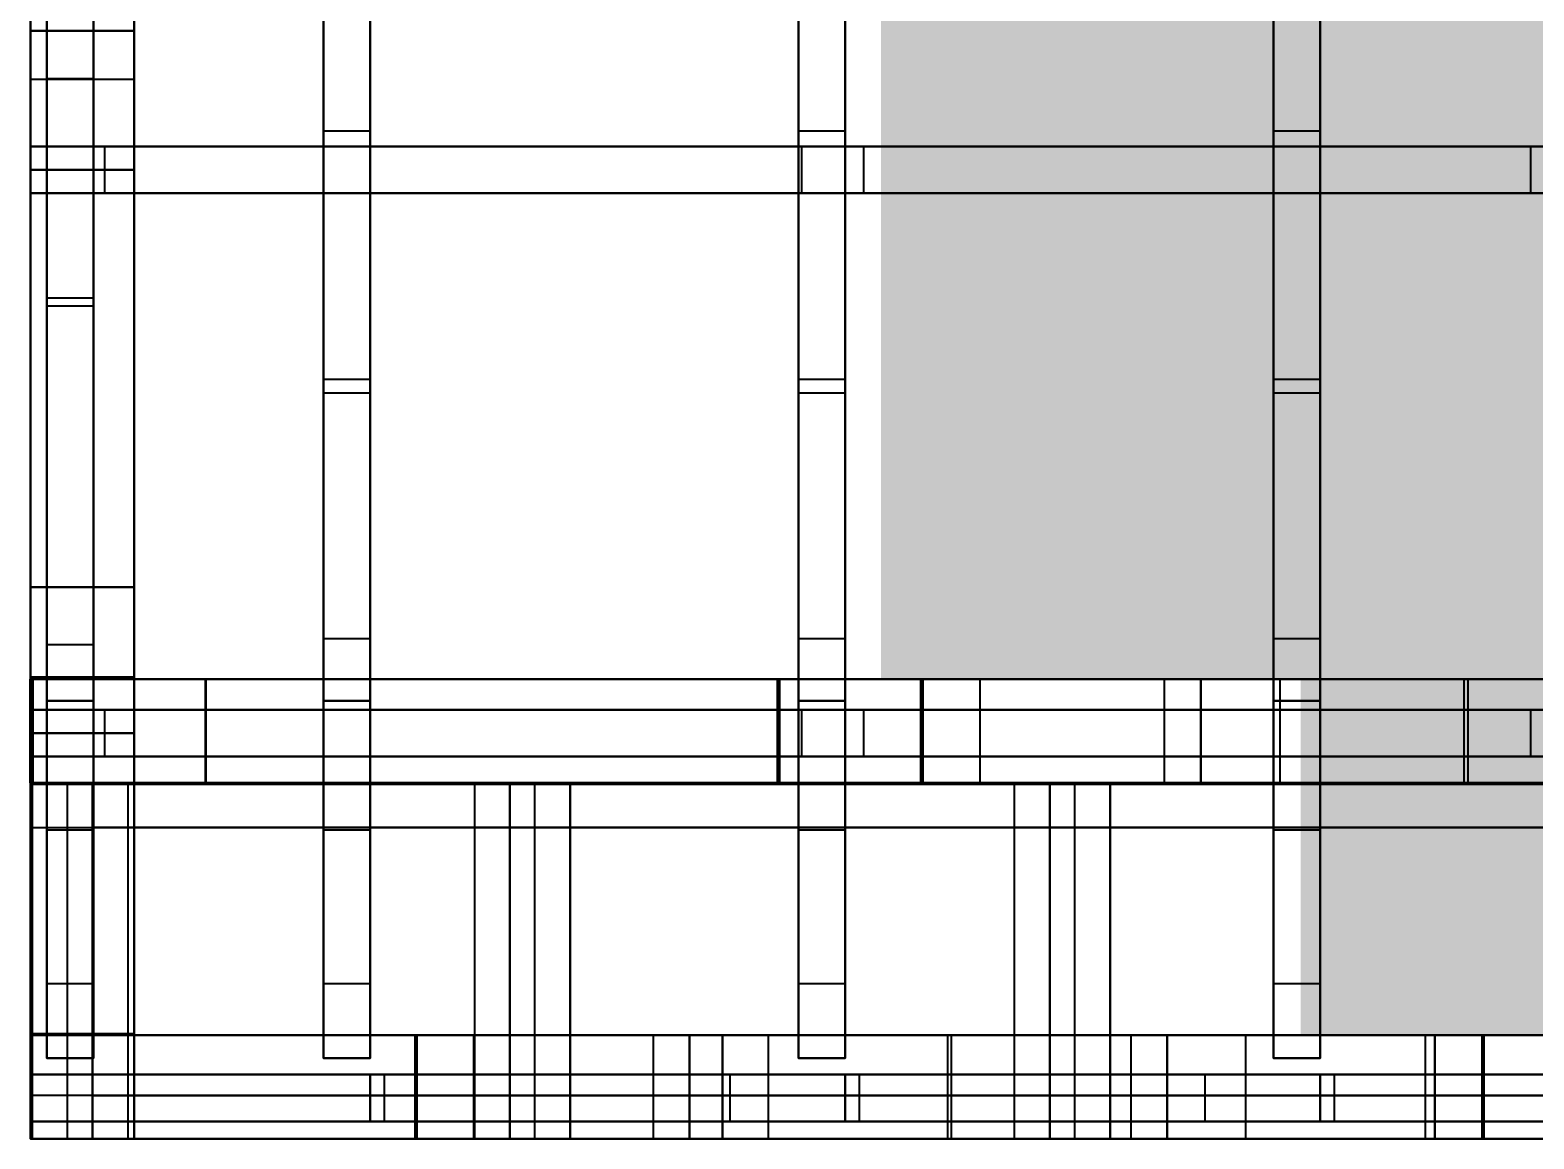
# Model space of a CAD drawing. Header units: inches. Extents: x -252 to 449, y -12 to 800.
# Drawn here: x -252 to -201.4, y -12 to 25.4 of the extents above; entities that cross this region are included whole.
import ezdxf

# ---------------------------------------------------------------- set-up
doc = ezdxf.new("R2010")
doc.units = ezdxf.units.IN
doc.header["$MEASUREMENT"] = 0
for name, color, linetype in [('FT2', 8, 'CONTINUOUS'), ('n3', 9, 'CONTINUOUS'), ('R2', 4, 'CONTINUOUS'), ('RT2', 7, 'CONTINUOUS'), ('W1', 5, 'CONTINUOUS'), ('W2', 5, 'CONTINUOUS')]:
    doc.layers.add(name, color=color, linetype=linetype)

msp = doc.modelspace()

# ---------------------------------------------------------------- linework, layer by layer
at = {"layer": 'FT2'}
for points in [[(-251.45, 65.07, 121.97), (-251.45, -9.28, 121.97), (-249.87, -9.28, 121.97), (-249.87, 65.07, 121.97)], [(-251.45, 65.07, 121.97), (-251.45, 65.07, 119.92), (-251.45, -9.28, 119.92), (-251.45, -9.28, 121.97)], [(-249.87, 65.07, 108), (-249.87, -9.28, 108), (-251.45, -9.28, 108), (-251.45, 65.07, 108)], [(-251.45, 65.07, 108), (-251.45, -9.28, 108), (-251.45, -9.28, 110.05), (-251.45, 65.07, 110.05)], [(-249.87, 65.07, 121.97), (-249.87, -9.28, 121.97), (-249.87, -9.28, 119.92), (-249.87, 65.07, 119.92)], [(-249.87, 65.07, 108), (-249.87, 65.07, 110.05), (-249.87, -9.28, 110.05), (-249.87, -9.28, 108)], [(-242.13, 65.07, 121.97), (-242.13, -9.28, 121.97), (-240.55, -9.28, 121.97), (-240.55, 65.07, 121.97)], [(-242.13, 65.07, 121.97), (-242.13, 65.07, 119.92), (-242.13, -9.28, 119.92), (-242.13, -9.28, 121.97)], [(-240.55, 65.07, 108), (-240.55, -9.28, 108), (-242.13, -9.28, 108), (-242.13, 65.07, 108)], [(-242.13, 65.07, 108), (-242.13, -9.28, 108), (-242.13, -9.28, 110.05), (-242.13, 65.07, 110.05)], [(-240.55, 65.07, 121.97), (-240.55, -9.28, 121.97), (-240.55, -9.28, 119.92), (-240.55, 65.07, 119.92)], [(-240.55, 65.07, 108), (-240.55, 65.07, 110.05), (-240.55, -9.28, 110.05), (-240.55, -9.28, 108)], [(-226.13, 65.07, 120), (-226.13, -9.28, 120), (-224.55, -9.28, 120), (-224.55, 65.07, 120)], [(-226.13, 65.07, 120), (-226.13, 65.07, 117.95), (-226.13, -9.28, 117.95), (-226.13, -9.28, 120)], [(-224.55, 65.07, 108), (-224.55, -9.28, 108), (-226.13, -9.28, 108), (-226.13, 65.07, 108)], [(-226.13, 65.07, 108), (-226.13, -9.28, 108), (-226.13, -9.28, 110.05), (-226.13, 65.07, 110.05)], [(-224.55, 65.07, 120), (-224.55, -9.28, 120), (-224.55, -9.28, 117.95), (-224.55, 65.07, 117.95)], [(-224.55, 65.07, 108), (-224.55, 65.07, 110.05), (-224.55, -9.28, 110.05), (-224.55, -9.28, 108)], [(-210.13, 65.07, 121.97), (-210.13, -9.28, 121.97), (-208.55, -9.28, 121.97), (-208.55, 65.07, 121.97)], [(-210.13, 65.07, 121.97), (-210.13, 65.07, 119.92), (-210.13, -9.28, 119.92), (-210.13, -9.28, 121.97)], [(-208.55, 65.07, 108), (-208.55, -9.28, 108), (-210.13, -9.28, 108), (-210.13, 65.07, 108)], [(-210.13, 65.07, 108), (-210.13, -9.28, 108), (-210.13, -9.28, 110.05), (-210.13, 65.07, 110.05)], [(-208.55, 65.07, 121.97), (-208.55, -9.28, 121.97), (-208.55, -9.28, 119.92), (-208.55, 65.07, 119.92)], [(-208.55, 65.07, 108), (-208.55, 65.07, 110.05), (-208.55, -9.28, 110.05), (-208.55, -9.28, 108)], [(-242.13, 34, 109.27), (-242.13, 32.29, 108.14), (-242.13, 23.93, 120.84), (-242.13, 25.64, 121.97)], [(-240.55, 34, 109.27), (-240.55, 25.64, 121.97), (-240.55, 23.93, 120.84), (-240.55, 32.29, 108.14)], [(-226.13, 34, 109.27), (-226.13, 32.39, 108.01), (-226.13, 24.03, 118.74), (-226.13, 25.64, 120)], [(-224.55, 34, 109.27), (-224.55, 25.64, 120), (-224.55, 24.03, 118.74), (-224.55, 32.39, 108.01)], [(-210.13, 34, 109.27), (-210.13, 32.29, 108.14), (-210.13, 23.93, 120.84), (-210.13, 25.64, 121.97)], [(-208.55, 34, 109.27), (-208.55, 25.64, 121.97), (-208.55, 23.93, 120.84), (-208.55, 32.29, 108.14)], [(-251.45, 23.73, 121.97), (-251.45, 25.51, 120.95), (-251.45, 18.13, 108.13), (-251.45, 16.35, 109.15)], [(-249.87, 23.73, 121.97), (-249.87, 16.35, 109.15), (-249.87, 18.13, 108.13), (-249.87, 25.51, 120.95)], [(-251.45, 23.73, 121.97), (-251.45, 16.35, 109.15), (-249.87, 16.35, 109.15), (-249.87, 23.73, 121.97)], [(-242.13, 21.96, 121.97), (-242.13, 23.67, 120.84), (-242.13, 15.32, 108.14), (-242.13, 13.61, 109.27)], [(-240.55, 21.96, 121.97), (-240.55, 13.61, 109.27), (-240.55, 15.32, 108.14), (-240.55, 23.67, 120.84)], [(-226.13, 21.96, 120), (-226.13, 23.57, 118.74), (-226.13, 15.23, 108.01), (-226.13, 13.61, 109.27)], [(-224.55, 21.96, 120), (-224.55, 13.61, 109.27), (-224.55, 15.23, 108.01), (-224.55, 23.57, 118.74)], [(-210.13, 21.96, 121.97), (-210.13, 23.67, 120.84), (-210.13, 15.32, 108.14), (-210.13, 13.61, 109.27)], [(-208.55, 21.96, 121.97), (-208.55, 13.61, 109.27), (-208.55, 15.32, 108.14), (-208.55, 23.67, 120.84)], [(-242.13, 21.96, 121.97), (-242.13, 13.61, 109.27), (-240.55, 13.61, 109.27), (-240.55, 21.96, 121.97)], [(-226.13, 21.96, 120), (-226.13, 13.61, 109.27), (-224.55, 13.61, 109.27), (-224.55, 21.96, 120)], [(-210.13, 21.96, 121.97), (-210.13, 13.61, 109.27), (-208.55, 13.61, 109.27), (-208.55, 21.96, 121.97)], [(-251.45, 16.07, 109.51), (-251.45, 4.66, 121.97), (-249.87, 4.66, 121.97), (-249.87, 16.07, 109.51)], [(-251.45, 16.07, 109.51), (-251.45, 14.56, 108.12), (-251.45, 3.15, 120.59), (-251.45, 4.66, 121.97)], [(-249.87, 16.07, 109.51), (-249.87, 4.66, 121.97), (-249.87, 3.15, 120.59), (-249.87, 14.56, 108.12)], [(-242.13, 13.13, 109.26), (-242.13, 4.86, 121.97), (-240.55, 4.86, 121.97), (-240.55, 13.13, 109.26)], [(-242.13, 13.13, 109.26), (-242.13, 11.42, 108.14), (-242.13, 3.14, 120.85), (-242.13, 4.86, 121.97)], [(-240.55, 13.13, 109.26), (-240.55, 4.86, 121.97), (-240.55, 3.14, 120.85), (-240.55, 11.42, 108.14)], [(-226.13, 13.13, 109.26), (-226.13, 4.86, 120), (-224.55, 4.86, 120), (-224.55, 13.13, 109.26)], [(-226.13, 13.13, 109.26), (-226.13, 11.51, 108.01), (-226.13, 3.24, 118.75), (-226.13, 4.86, 120)], [(-224.55, 13.13, 109.26), (-224.55, 4.86, 120), (-224.55, 3.24, 118.75), (-224.55, 11.51, 108.01)], [(-210.13, 13.13, 109.26), (-210.13, 4.86, 121.97), (-208.55, 4.86, 121.97), (-208.55, 13.13, 109.26)], [(-210.13, 13.13, 109.26), (-210.13, 11.42, 108.14), (-210.13, 3.14, 120.85), (-210.13, 4.86, 121.97)], [(-208.55, 13.13, 109.26), (-208.55, 4.86, 121.97), (-208.55, 3.14, 120.85), (-208.55, 11.42, 108.14)], [(-249.87, 2.77, 121.93), (-249.87, 2.77, 108.04), (-251.45, 2.77, 108.04), (-251.45, 2.77, 121.93)], [(-251.45, 2.77, 121.93), (-251.45, 2.77, 108.04), (-251.45, 0.73, 108.04), (-251.45, 0.73, 121.93)], [(-249.87, 2.77, 121.93), (-249.87, 0.73, 121.93), (-249.87, 0.73, 108.04), (-249.87, 2.77, 108.04)], [(-240.55, 2.77, 121.93), (-240.55, 2.77, 108.04), (-242.13, 2.77, 108.04), (-242.13, 2.77, 121.93)], [(-242.13, 2.77, 121.93), (-242.13, 2.77, 108.04), (-242.13, 0.73, 108.04), (-242.13, 0.73, 121.93)], [(-240.55, 2.77, 121.93), (-240.55, 0.73, 121.93), (-240.55, 0.73, 108.04), (-240.55, 2.77, 108.04)], [(-224.55, 2.77, 119.96), (-224.55, 2.77, 108.04), (-226.13, 2.77, 108.04), (-226.13, 2.77, 119.96)], [(-226.13, 2.77, 119.96), (-226.13, 2.77, 108.04), (-226.13, 0.73, 108.04), (-226.13, 0.73, 119.96)], [(-224.55, 2.77, 119.96), (-224.55, 0.73, 119.96), (-224.55, 0.73, 108.04), (-224.55, 2.77, 108.04)], [(-208.55, 2.77, 121.93), (-208.55, 2.77, 108.04), (-210.13, 2.77, 108.04), (-210.13, 2.77, 121.93)], [(-210.13, 2.77, 121.93), (-210.13, 2.77, 108.04), (-210.13, 0.73, 108.04), (-210.13, 0.73, 121.93)], [(-208.55, 2.77, 121.93), (-208.55, 0.73, 121.93), (-208.55, 0.73, 108.04), (-208.55, 2.77, 108.04)], [(-251.45, -1.59, 121.97), (-251.45, 0.31, 121.22), (-251.45, -4.86, 108.13), (-251.45, -6.76, 108.88)], [(-249.87, -1.59, 121.97), (-249.87, -6.76, 108.88), (-249.87, -4.86, 108.13), (-249.87, 0.31, 121.22)], [(-242.13, -1.59, 121.97), (-242.13, 0.31, 121.22), (-242.13, -4.86, 108.13), (-242.13, -6.76, 108.88)], [(-240.55, -1.59, 121.97), (-240.55, -6.76, 108.88), (-240.55, -4.86, 108.13), (-240.55, 0.31, 121.22)], [(-226.13, -1.59, 120), (-226.13, 0.26, 119.14), (-226.13, -4.91, 108.02), (-226.13, -6.76, 108.88)], [(-224.55, -1.59, 120), (-224.55, -6.76, 108.88), (-224.55, -4.91, 108.02), (-224.55, 0.26, 119.14)], [(-210.13, -1.59, 121.97), (-210.13, 0.31, 121.22), (-210.13, -4.86, 108.13), (-210.13, -6.76, 108.88)], [(-208.55, -1.59, 121.97), (-208.55, -6.76, 108.88), (-208.55, -4.86, 108.13), (-208.55, 0.31, 121.22)], [(-251.45, -1.59, 121.97), (-251.45, -6.76, 108.88), (-249.87, -6.76, 108.88), (-249.87, -1.59, 121.97)], [(-242.13, -1.59, 121.97), (-242.13, -6.76, 108.88), (-240.55, -6.76, 108.88), (-240.55, -1.59, 121.97)], [(-226.13, -1.59, 120), (-226.13, -6.76, 108.88), (-224.55, -6.76, 108.88), (-224.55, -1.59, 120)], [(-210.13, -1.59, 121.97), (-210.13, -6.76, 108.88), (-208.55, -6.76, 108.88), (-208.55, -1.59, 121.97)], [(-251.45, -9.28, 108.04), (-251.45, -9.28, 121.93), (-251.45, -7.24, 121.93), (-251.45, -7.24, 108.04)], [(-249.87, -9.28, 108.04), (-249.87, -7.24, 108.04), (-249.87, -7.24, 121.93), (-249.87, -9.28, 121.93)], [(-242.13, -9.28, 108.04), (-242.13, -9.28, 121.93), (-242.13, -7.24, 121.93), (-242.13, -7.24, 108.04)], [(-240.55, -9.28, 108.04), (-240.55, -7.24, 108.04), (-240.55, -7.24, 121.93), (-240.55, -9.28, 121.93)], [(-226.13, -9.28, 108.04), (-226.13, -9.28, 119.96), (-226.13, -7.24, 119.96), (-226.13, -7.24, 108.04)], [(-224.55, -9.28, 108.04), (-224.55, -7.24, 108.04), (-224.55, -7.24, 119.96), (-224.55, -9.28, 119.96)], [(-210.13, -9.28, 108.04), (-210.13, -9.28, 121.93), (-210.13, -7.24, 121.93), (-210.13, -7.24, 108.04)], [(-208.55, -9.28, 108.04), (-208.55, -7.24, 108.04), (-208.55, -7.24, 121.93), (-208.55, -9.28, 121.93)], [(-249.87, -9.28, 108.04), (-249.87, -9.28, 121.93), (-251.45, -9.28, 121.93), (-251.45, -9.28, 108.04)], [(-240.55, -9.28, 108.04), (-240.55, -9.28, 121.93), (-242.13, -9.28, 121.93), (-242.13, -9.28, 108.04)], [(-224.55, -9.28, 108.04), (-224.55, -9.28, 119.96), (-226.13, -9.28, 119.96), (-226.13, -9.28, 108.04)], [(-208.55, -9.28, 108.04), (-208.55, -9.28, 121.93), (-210.13, -9.28, 121.93), (-210.13, -9.28, 108.04)], [(-69.99, -9.83, 121.97), (-252, -9.83, 121.97), (-252, -11.41, 121.97), (-69.99, -11.41, 121.97)], [(-69.99, -9.83, 121.97), (-69.99, -9.83, 119.92), (-252, -9.83, 119.92), (-252, -9.83, 121.97)], [(-69.99, -11.41, 108), (-252, -11.41, 108), (-252, -9.83, 108), (-69.99, -9.83, 108)], [(-69.99, -9.83, 108), (-252, -9.83, 108), (-252, -9.83, 110.05), (-69.99, -9.83, 110.05)], [(-252, -11.41, 108.04), (-252, -11.41, 121.93), (-252, -9.83, 121.93), (-252, -9.83, 108.04)], [(-252, -9.83, 108.04), (-252, -9.83, 121.93), (-249.95, -9.83, 121.93), (-249.95, -9.83, 108.04)], [(-240.55, -9.83, 121.93), (-240.55, -9.83, 108.04), (-242.6, -9.83, 108.04), (-242.6, -9.83, 121.93)], [(-240.55, -11.41, 121.93), (-240.55, -11.41, 108.04), (-240.55, -9.83, 108.04), (-240.55, -9.83, 121.93)], [(-228.43, -9.83, 121.97), (-240.08, -9.83, 109.53), (-240.08, -11.41, 109.53), (-228.43, -11.41, 121.97)], [(-228.43, -9.83, 121.97), (-226.94, -9.83, 120.57), (-238.58, -9.83, 108.13), (-240.08, -9.83, 109.53)], [(-224.55, -9.83, 121.93), (-224.55, -9.83, 108.04), (-226.6, -9.83, 108.04), (-226.6, -9.83, 121.93)], [(-224.55, -11.41, 121.93), (-224.55, -11.41, 108.04), (-224.55, -9.83, 108.04), (-224.55, -9.83, 121.93)], [(-212.43, -9.83, 121.97), (-224.08, -9.83, 109.53), (-224.08, -11.41, 109.53), (-212.43, -11.41, 121.97)], [(-212.43, -9.83, 121.97), (-210.94, -9.83, 120.57), (-222.58, -9.83, 108.13), (-224.08, -9.83, 109.53)], [(-208.55, -9.83, 121.93), (-208.55, -9.83, 108.04), (-210.6, -9.83, 108.04), (-210.6, -9.83, 121.93)], [(-208.55, -11.41, 121.93), (-208.55, -11.41, 108.04), (-208.55, -9.83, 108.04), (-208.55, -9.83, 121.93)], [(-196.43, -9.83, 121.97), (-208.08, -9.83, 109.53), (-208.08, -11.41, 109.53), (-196.43, -11.41, 121.97)], [(-196.43, -9.83, 121.97), (-194.94, -9.83, 120.57), (-206.58, -9.83, 108.13), (-208.08, -9.83, 109.53)], [(-69.99, -11.41, 121.97), (-252, -11.41, 121.97), (-252, -11.41, 119.92), (-69.99, -11.41, 119.92)], [(-69.99, -11.41, 108), (-69.99, -11.41, 110.05), (-252, -11.41, 110.05), (-252, -11.41, 108)], [(-252, -11.41, 108.04), (-249.95, -11.41, 108.04), (-249.95, -11.41, 121.93), (-252, -11.41, 121.93)], [(-240.55, -11.41, 121.93), (-242.6, -11.41, 121.93), (-242.6, -11.41, 108.04), (-240.55, -11.41, 108.04)], [(-228.43, -11.41, 121.97), (-240.08, -11.41, 109.53), (-238.58, -11.41, 108.13), (-226.94, -11.41, 120.57)], [(-224.55, -11.41, 121.93), (-226.6, -11.41, 121.93), (-226.6, -11.41, 108.04), (-224.55, -11.41, 108.04)], [(-212.43, -11.41, 121.97), (-224.08, -11.41, 109.53), (-222.58, -11.41, 108.13), (-210.94, -11.41, 120.57)], [(-208.55, -11.41, 121.93), (-210.6, -11.41, 121.93), (-210.6, -11.41, 108.04), (-208.55, -11.41, 108.04)], [(-196.43, -11.41, 121.97), (-208.08, -11.41, 109.53), (-206.58, -11.41, 108.13), (-194.94, -11.41, 120.57)]]:
    msp.add_3dface(points, dxfattribs=at)
at = {"layer": 'n3'}
for points in [[(-252.01, 3.5, 102.09), (0, 3.5, 102.09), (0, 0, 102.09), (-252.01, 0, 102.09)], [(-252.01, 3.5, 103.54), (0, 3.5, 103.54), (0, 3.5, 102.09), (-252.01, 3.5, 102.09)], [(0, 3.5, 107.99), (-252.01, 3.5, 107.99), (-252.01, 0, 107.99), (0, 0, 107.99)], [(0, 3.5, 106.54), (-252.01, 3.5, 106.54), (-252.01, 3.5, 107.99), (0, 3.5, 107.99)], [(-252.01, 3.5, 107.99), (-252.01, 3.5, 102.09), (-252.01, 0, 102.09), (-252.01, 0, 107.99)], [(-250.55, 3.5, 107.99), (-250.55, 3.5, 102.09), (-252.01, 3.5, 102.09), (-252.01, 3.5, 107.99)], [(-251.92, 3.5), (-246.09, 3.5), (-246.09, 0), (-251.92, 0)], [(-251.92, 3.5, 1.46), (-246.09, 3.5, 1.46), (-246.09, 3.5), (-251.92, 3.5)], [(-246.09, 3.5, 102.09), (-251.92, 3.5, 102.09), (-251.92, 0, 102.09), (-246.09, 0, 102.09)], [(-246.09, 3.5, 100.63), (-251.92, 3.5, 100.63), (-251.92, 3.5, 102.09), (-246.09, 3.5, 102.09)], [(-251.92, 3.5, 102.09), (-251.92, 3.5), (-251.92, 0), (-251.92, 0, 102.09)], [(-250.46, 3.5, 102.09), (-250.46, 3.5), (-251.92, 3.5), (-251.92, 3.5, 102.09)], [(-247.55, 3.5), (-247.55, 3.5, 102.09), (-246.09, 3.5, 102.09), (-246.09, 3.5)], [(-246.09, 3.5), (-246.09, 3.5, 102.09), (-246.09, 0, 102.09), (-246.09, 0)], [(0, 0, 103.54), (-252.01, 0, 103.54), (-252.01, 0, 102.09), (0, 0, 102.09)], [(-252.01, 0, 106.54), (0, 0, 106.54), (0, 0, 107.99), (-252.01, 0, 107.99)], [(-250.55, 0, 102.09), (-250.55, 0, 107.99), (-252.01, 0, 107.99), (-252.01, 0, 102.09)], [(-246.09, 0, 1.46), (-251.92, 0, 1.46), (-251.92, 0), (-246.09, 0)], [(-251.92, 0, 100.63), (-246.09, 0, 100.63), (-246.09, 0, 102.09), (-251.92, 0, 102.09)], [(-250.46, 0), (-250.46, 0, 102.09), (-251.92, 0, 102.09), (-251.92, 0)], [(-247.55, 0, 102.09), (-247.55, 0), (-246.09, 0), (-246.09, 0, 102.09)]]:
    msp.add_3dface(points, dxfattribs=at)
at = {"layer": 'R2'}
for points in [[(-249.91, -0.04, 232.09), (-249.91, -12, 232.09), (-251.94, -12, 235), (-251.94, -0.04, 235)], [(-250.75, -12, 235.83), (-250.75, -0.04, 235.83), (-251.94, -0.04, 235), (-251.94, -12, 235)], [(-161.08, -0.04, 294.29), (-249.91, -0.04, 232.09), (-251.94, -0.04, 235), (-163.11, -0.04, 297.2)], [(-251.94, -1.5, 235), (-163.11, -1.5, 297.2), (-163.11, -0.04, 297.2), (-251.94, -0.04, 235)], [(-248.72, -0.04, 232.93), (-248.72, -12, 232.93), (-249.91, -12, 232.09), (-249.91, -0.04, 232.09)], [(-161.08, -1.5, 294.29), (-249.91, -1.5, 232.09), (-249.91, -0.04, 232.09), (-161.08, -0.04, 294.29)], [(-237.04, -0.04, 245.43), (-237.04, -12, 245.43), (-235.85, -12, 246.26), (-235.85, -0.04, 246.27)], [(-233.82, -12, 243.36), (-233.82, -0.04, 243.36), (-235.85, -0.04, 246.27), (-235.85, -12, 246.26)], [(-235.01, -12, 242.53), (-235.01, -0.04, 242.53), (-233.82, -0.04, 243.36), (-233.82, -12, 243.36)], [(-218.86, -0.04, 258.16), (-218.86, -12, 258.16), (-217.66, -12, 259), (-217.66, -0.04, 259)], [(-215.63, -12, 256.1), (-215.63, -0.04, 256.1), (-217.66, -0.04, 259), (-217.66, -12, 259)], [(-216.82, -12, 255.26), (-216.82, -0.04, 255.26), (-215.63, -0.04, 256.1), (-215.63, -12, 256.1)], [(-163.11, -10.54, 297.2), (-251.94, -10.54, 235), (-251.94, -12, 235), (-163.11, -12, 297.2)], [(-249.91, -10.54, 232.09), (-161.08, -10.54, 294.29), (-161.08, -12, 294.29), (-249.91, -12, 232.09)], [(-249.91, -12, 232.09), (-161.08, -12, 294.29), (-163.11, -12, 297.2), (-251.94, -12, 235)]]:
    msp.add_3dface(points, dxfattribs=at)
at = {"layer": 'RT2'}
for points in [[(-126, 21.45, 323.19), (-252, 21.45, 234.96), (-252, 19.87, 234.96), (-126, 19.87, 323.19)], [(-126, 21.45, 323.19), (-124.83, 21.45, 321.51), (-250.83, 21.45, 233.28), (-252, 21.45, 234.96)], [(0, 19.87, 229.96), (-252, 19.87, 229.96), (-252, 21.45, 229.96), (0, 21.45, 229.96)], [(0, 21.45, 229.96), (-252, 21.45, 229.96), (-252, 21.45, 232.01), (0, 21.45, 232.01)], [(-252, 19.87, 230), (-252, 19.87, 234.96), (-252, 21.45, 234.96), (-252, 21.45, 230)], [(-252, 21.45, 230), (-252, 21.45, 234.96), (-249.95, 21.45, 234.96), (-249.95, 21.45, 230)], [(-226.01, 21.45, 253.16), (-249.5, 21.45, 231.46), (-249.5, 19.87, 231.46), (-226.01, 19.87, 253.16)], [(-226.01, 21.45, 253.16), (-224.62, 21.45, 251.66), (-248.11, 21.45, 229.96), (-249.5, 21.45, 231.46)], [(-201.46, 21.45, 231.39), (-202.93, 21.45, 229.96), (-225.41, 21.45, 253.19), (-223.94, 21.45, 254.61)], [(-201.46, 21.45, 231.39), (-223.94, 21.45, 254.61), (-223.94, 19.87, 254.61), (-201.46, 19.87, 231.39)], [(-126, 19.87, 323.19), (-252, 19.87, 234.96), (-250.83, 19.87, 233.28), (-124.83, 19.87, 321.51)], [(0, 19.87, 229.96), (0, 19.87, 232.01), (-252, 19.87, 232.01), (-252, 19.87, 229.96)], [(-252, 19.87, 230), (-249.95, 19.87, 230), (-249.95, 19.87, 234.96), (-252, 19.87, 234.96)], [(-226.01, 19.87, 253.16), (-249.5, 19.87, 231.46), (-248.11, 19.87, 229.96), (-224.62, 19.87, 251.66)], [(-201.46, 19.87, 231.39), (-223.94, 19.87, 254.61), (-225.41, 19.87, 253.19), (-202.93, 19.87, 229.96)], [(-126, 2.46, 323.19), (-252, 2.46, 234.96), (-252, 0.89, 234.96), (-126, 0.89, 323.19)], [(-126, 2.46, 323.19), (-124.83, 2.46, 321.51), (-250.83, 2.46, 233.28), (-252, 2.46, 234.96)], [(0, 0.89, 229.96), (-252, 0.89, 229.96), (-252, 2.46, 229.96), (0, 2.46, 229.96)], [(0, 2.46, 229.96), (-252, 2.46, 229.96), (-252, 2.46, 232.01), (0, 2.46, 232.01)], [(-252, 0.89, 230), (-252, 0.89, 234.96), (-252, 2.46, 234.96), (-252, 2.46, 230)], [(-252, 2.46, 230), (-252, 2.46, 234.96), (-249.95, 2.46, 234.96), (-249.95, 2.46, 230)], [(-226.01, 2.46, 253.16), (-249.5, 2.46, 231.46), (-249.5, 0.89, 231.46), (-226.01, 0.89, 253.16)], [(-226.01, 2.46, 253.16), (-224.62, 2.46, 251.66), (-248.11, 2.46, 229.96), (-249.5, 2.46, 231.46)], [(-201.46, 2.46, 231.39), (-202.93, 2.46, 229.96), (-225.41, 2.46, 253.19), (-223.94, 2.46, 254.61)], [(-201.46, 2.46, 231.39), (-223.94, 2.46, 254.61), (-223.94, 0.89, 254.61), (-201.46, 0.89, 231.39)], [(-126, 0.89, 323.19), (-252, 0.89, 234.96), (-250.83, 0.89, 233.28), (-124.83, 0.89, 321.51)], [(0, 0.89, 229.96), (0, 0.89, 232.01), (-252, 0.89, 232.01), (-252, 0.89, 229.96)], [(-252, 0.89, 230), (-249.95, 0.89, 230), (-249.95, 0.89, 234.96), (-252, 0.89, 234.96)], [(-226.01, 0.89, 253.16), (-249.5, 0.89, 231.46), (-248.11, 0.89, 229.96), (-224.62, 0.89, 251.66)], [(-201.46, 0.89, 231.39), (-223.94, 0.89, 254.61), (-225.41, 0.89, 253.19), (-202.93, 0.89, 229.96)]]:
    msp.add_3dface(points, dxfattribs=at)
at = {"layer": 'W1'}
for points in [[(-248.5, 69.03), (-248.5, 3.56), (-252, 3.56), (-252, 69.03)], [(-252, 3.56, 1.46), (-252, 69.03, 1.46), (-252, 69.03), (-252, 3.56)], [(-248.5, 3.56, 108), (-248.5, 69.03, 108), (-252, 69.03, 108), (-252, 3.56, 108)], [(-252, 69.03, 106.54), (-252, 3.56, 106.54), (-252, 3.56, 108), (-252, 69.03, 108)], [(-248.5, 69.03, 1.46), (-248.5, 3.56, 1.46), (-248.5, 3.56), (-248.5, 69.03)], [(-248.5, 3.56, 106.54), (-248.5, 69.03, 106.54), (-248.5, 69.03, 108), (-248.5, 3.56, 108)], [(-248.5, 25.34, 108), (-248.5, 25.34), (-252, 25.34), (-252, 25.34, 108)], [(-252, 23.88), (-252, 23.88, 108), (-252, 25.34, 108), (-252, 25.34)], [(-248.5, 3.56, 48.74), (-248.5, 25.34, 48.74), (-252, 25.34, 48.74), (-252, 3.56, 48.74)], [(-252, 25.34, 47.28), (-252, 3.56, 47.28), (-252, 3.56, 48.74), (-252, 25.34, 48.74)], [(-248.5, 25.34, 48.8), (-248.5, 3.56, 48.8), (-252, 3.56, 48.8), (-252, 25.34, 48.8)], [(-252, 3.56, 50.26), (-252, 25.34, 50.26), (-252, 25.34, 48.8), (-252, 3.56, 48.8)], [(-248.5, 3.56, 96.81), (-248.5, 25.34, 96.81), (-252, 25.34, 96.81), (-252, 3.56, 96.81)], [(-252, 25.34, 95.35), (-252, 3.56, 95.35), (-252, 3.56, 96.81), (-252, 25.34, 96.81)], [(-248.5, 25.34, 96.87), (-248.5, 3.56, 96.87), (-252, 3.56, 96.87), (-252, 25.34, 96.87)], [(-252, 3.56, 98.33), (-252, 25.34, 98.33), (-252, 25.34, 96.87), (-252, 3.56, 96.87)], [(-248.5, 3.56, 72.36), (-248.5, 25.34, 72.36), (-252, 25.34, 72.36), (-252, 3.56, 72.36)], [(-252, 25.34, 70.91), (-252, 3.56, 70.91), (-252, 3.56, 72.36), (-252, 25.34, 72.36)], [(-248.5, 3.56, 25.12), (-248.5, 25.34, 25.12), (-252, 25.34, 25.12), (-252, 3.56, 25.12)], [(-252, 25.34, 23.66), (-252, 3.56, 23.66), (-252, 3.56, 25.12), (-252, 25.34, 25.12)], [(-248.5, 6.59, 96.81), (-248.5, 25.34, 73.25), (-252, 25.34, 73.25), (-252, 6.59, 96.81)], [(-252, 24.2, 72.34), (-252, 5.45, 95.9), (-252, 6.59, 96.81), (-252, 25.34, 73.25)], [(-248.5, 6.59, 48.74), (-248.5, 25.34, 26.02), (-252, 25.34, 26.02), (-252, 6.59, 48.74)], [(-252, 24.21, 25.1), (-252, 5.46, 47.81), (-252, 6.59, 48.74), (-252, 25.34, 26.02)], [(-248.5, 23.88, 108), (-248.5, 23.88), (-248.5, 25.34), (-248.5, 25.34, 108)], [(-248.5, 3.56, 47.28), (-248.5, 25.34, 47.28), (-248.5, 25.34, 48.74), (-248.5, 3.56, 48.74)], [(-248.5, 25.34, 50.26), (-248.5, 3.56, 50.26), (-248.5, 3.56, 48.8), (-248.5, 25.34, 48.8)], [(-248.5, 3.56, 95.35), (-248.5, 25.34, 95.35), (-248.5, 25.34, 96.81), (-248.5, 3.56, 96.81)], [(-248.5, 25.34, 98.33), (-248.5, 3.56, 98.33), (-248.5, 3.56, 96.87), (-248.5, 25.34, 96.87)], [(-248.5, 3.56, 70.91), (-248.5, 25.34, 70.91), (-248.5, 25.34, 72.36), (-248.5, 3.56, 72.36)], [(-248.5, 3.56, 23.66), (-248.5, 25.34, 23.66), (-248.5, 25.34, 25.12), (-248.5, 3.56, 25.12)], [(-248.5, 5.45, 95.9), (-248.5, 24.2, 72.34), (-248.5, 25.34, 73.25), (-248.5, 6.59, 96.81)], [(-248.5, 5.46, 47.81), (-248.5, 24.21, 25.1), (-248.5, 25.34, 26.02), (-248.5, 6.59, 48.74)], [(-248.5, 23.72, 108), (-248.5, 6.59, 96.87), (-252, 6.59, 96.87), (-252, 23.72, 108)], [(-252, 5.79, 98.1), (-252, 22.93, 109.22), (-252, 23.72, 108), (-252, 6.59, 96.87)], [(-248.5, 23.72, 72.36), (-248.5, 6.59, 48.8), (-252, 6.59, 48.8), (-252, 23.72, 72.36)], [(-252, 5.41, 49.66), (-252, 22.55, 73.22), (-252, 23.72, 72.36), (-252, 6.59, 48.8)], [(-248.5, 23.72, 25.12), (-248.5, 6.59), (-252, 6.59), (-252, 23.72, 25.12)], [(-252, 5.38, 0.82), (-252, 22.52, 25.94), (-252, 23.72, 25.12), (-252, 6.59)], [(-248.5, 22.93, 109.22), (-248.5, 5.79, 98.1), (-248.5, 6.59, 96.87), (-248.5, 23.72, 108)], [(-248.5, 22.55, 73.22), (-248.5, 5.41, 49.66), (-248.5, 6.59, 48.8), (-248.5, 23.72, 72.36)], [(-248.5, 22.52, 25.94), (-248.5, 5.38, 0.82), (-248.5, 6.59), (-248.5, 23.72, 25.12)], [(-252, 5.01, 108), (-252, 5.01), (-252, 3.56), (-252, 3.56, 108)], [(-248.5, 5.01), (-248.5, 5.01, 108), (-248.5, 3.56, 108), (-248.5, 3.56)], [(-248.5, 3.56), (-248.5, 3.56, 108), (-252, 3.56, 108), (-252, 3.56)], [(-246.1, 3.5), (-226.83, 3.5), (-226.83, 0), (-246.1, 0)], [(-246.1, 3.5, 1.46), (-226.83, 3.5, 1.46), (-226.83, 3.5), (-246.1, 3.5)], [(-226.83, 3.5, 102.09), (-246.1, 3.5, 102.09), (-246.1, 0, 102.09), (-226.83, 0, 102.09)], [(-226.83, 3.5, 100.63), (-246.1, 3.5, 100.63), (-246.1, 3.5, 102.09), (-226.83, 3.5, 102.09)], [(-246.1, 3.5, 102.09), (-246.1, 3.5), (-246.1, 0), (-246.1, 0, 102.09)], [(-244.65, 3.5, 102.09), (-244.65, 3.5), (-246.1, 3.5), (-246.1, 3.5, 102.09)], [(-226.83, 3.5, 48.74), (-246.1, 3.5, 48.74), (-246.1, 0, 48.74), (-226.83, 0, 48.74)], [(-226.83, 3.5, 47.28), (-246.1, 3.5, 47.28), (-246.1, 3.5, 48.74), (-226.83, 3.5, 48.74)], [(-228.29, 3.5), (-228.29, 3.5, 102.09), (-226.83, 3.5, 102.09), (-226.83, 3.5)], [(-226.83, 3.5), (-226.83, 3.5, 102.09), (-226.83, 0, 102.09), (-226.83, 0)], [(-226.77, 3.5), (-25.24, 3.5), (-25.24, 0), (-226.77, 0)], [(-226.77, 3.5, 1.46), (-25.24, 3.5, 1.46), (-25.24, 3.5), (-226.77, 3.5)], [(-25.24, 3.5, 102.09), (-226.77, 3.5, 102.09), (-226.77, 0, 102.09), (-25.24, 0, 102.09)], [(-25.24, 3.5, 100.63), (-226.77, 3.5, 100.63), (-226.77, 3.5, 102.09), (-25.24, 3.5, 102.09)], [(-226.77, 3.5, 102.09), (-226.77, 3.5), (-226.77, 0), (-226.77, 0, 102.09)], [(-225.31, 3.5, 102.09), (-225.31, 3.5), (-226.77, 3.5), (-226.77, 3.5, 102.09)], [(-222.01, 3.5, 48.74), (-226.77, 3.5, 48.74), (-226.77, 0, 48.74), (-222.01, 0, 48.74)], [(-222.01, 3.5, 47.28), (-226.77, 3.5, 47.28), (-226.77, 3.5, 48.74), (-222.01, 3.5, 48.74)], [(-226.77, 3.5, 84), (-222.01, 3.5, 84), (-222.01, 0, 84), (-226.77, 0, 84)], [(-226.77, 3.5, 85.46), (-222.01, 3.5, 85.46), (-222.01, 3.5, 84), (-226.77, 3.5, 84)], [(-223.46, 3.5), (-223.46, 3.5, 102.09), (-222.01, 3.5, 102.09), (-222.01, 3.5)], [(-222.01, 3.5), (-222.01, 3.5, 102.09), (-222.01, 0, 102.09), (-222.01, 0)], [(-222.01, 3.5, 84), (-30.01, 3.5, 84), (-30.01, 0, 84), (-222.01, 0, 84)], [(-222.01, 3.5, 85.46), (-30.01, 3.5, 85.46), (-30.01, 3.5, 84), (-222.01, 3.5, 84)], [(-221.94, 3.5, 102.09), (-221.94, 3.5, 84), (-221.94, 0, 84), (-221.94, 0, 102.09)], [(-220.49, 3.5, 102.09), (-220.49, 3.5, 84), (-221.94, 3.5, 84), (-221.94, 3.5, 102.09)], [(-30.07, 3.5, 95.81), (-221.94, 3.5, 95.81), (-221.94, 0, 95.81), (-30.07, 0, 95.81)], [(-30.07, 3.5, 94.35), (-221.94, 3.5, 94.35), (-221.94, 3.5, 95.81), (-30.07, 3.5, 95.81)], [(-221.94, 3.5, 95.87), (-30.07, 3.5, 95.87), (-30.07, 0, 95.87), (-221.94, 0, 95.87)], [(-221.94, 3.5, 97.33), (-30.07, 3.5, 97.33), (-30.07, 3.5, 95.87), (-221.94, 3.5, 95.87)], [(-213.8, 3.5, 95.81), (-220.02, 3.5, 84), (-220.02, 0, 84), (-213.8, 0, 95.81)], [(-212.52, 3.5, 95.13), (-218.73, 3.5, 83.32), (-220.02, 3.5, 84), (-213.8, 3.5, 95.81)], [(-212.58, 3.5, 102.09), (-212.58, 3.5, 95.87), (-212.58, 0, 95.87), (-212.58, 0, 102.09)], [(-211.13, 3.5, 102.09), (-211.13, 3.5, 95.87), (-212.58, 3.5, 95.87), (-212.58, 3.5, 102.09)], [(-204.98, 3.5, 83.32), (-211.2, 3.5, 95.13), (-209.91, 3.5, 95.81), (-203.7, 3.5, 84)], [(-203.7, 3.5, 84), (-209.91, 3.5, 95.81), (-209.91, 0, 95.81), (-203.7, 0, 84)], [(-197.37, 3.5, 95.81), (-203.58, 3.5, 84), (-203.58, 0, 84), (-197.37, 0, 95.81)], [(-196.08, 3.5, 95.13), (-202.29, 3.5, 83.32), (-203.58, 3.5, 84), (-197.37, 3.5, 95.81)], [(-226.83, 0, 1.46), (-246.1, 0, 1.46), (-246.1, 0), (-226.83, 0)], [(-246.1, 0, 100.63), (-226.83, 0, 100.63), (-226.83, 0, 102.09), (-246.1, 0, 102.09)], [(-244.65, 0), (-244.65, 0, 102.09), (-246.1, 0, 102.09), (-246.1, 0)], [(-246.1, 0, 47.28), (-226.83, 0, 47.28), (-226.83, 0, 48.74), (-246.1, 0, 48.74)], [(-228.29, 0, 102.09), (-228.29, 0), (-226.83, 0), (-226.83, 0, 102.09)], [(-25.24, 0, 1.46), (-226.77, 0, 1.46), (-226.77, 0), (-25.24, 0)], [(-226.77, 0, 100.63), (-25.24, 0, 100.63), (-25.24, 0, 102.09), (-226.77, 0, 102.09)], [(-225.31, 0), (-225.31, 0, 102.09), (-226.77, 0, 102.09), (-226.77, 0)], [(-226.77, 0, 47.28), (-222.01, 0, 47.28), (-222.01, 0, 48.74), (-226.77, 0, 48.74)], [(-222.01, 0, 85.46), (-226.77, 0, 85.46), (-226.77, 0, 84), (-222.01, 0, 84)], [(-223.46, 0, 102.09), (-223.46, 0), (-222.01, 0), (-222.01, 0, 102.09)], [(-30.01, 0, 85.46), (-222.01, 0, 85.46), (-222.01, 0, 84), (-30.01, 0, 84)], [(-220.49, 0, 84), (-220.49, 0, 102.09), (-221.94, 0, 102.09), (-221.94, 0, 84)], [(-221.94, 0, 94.35), (-30.07, 0, 94.35), (-30.07, 0, 95.81), (-221.94, 0, 95.81)], [(-30.07, 0, 97.33), (-221.94, 0, 97.33), (-221.94, 0, 95.87), (-30.07, 0, 95.87)], [(-218.73, 0, 83.32), (-212.52, 0, 95.13), (-213.8, 0, 95.81), (-220.02, 0, 84)], [(-211.13, 0, 95.87), (-211.13, 0, 102.09), (-212.58, 0, 102.09), (-212.58, 0, 95.87)], [(-211.2, 0, 95.13), (-204.98, 0, 83.32), (-203.7, 0, 84), (-209.91, 0, 95.81)], [(-202.29, 0, 83.32), (-196.08, 0, 95.13), (-197.37, 0, 95.81), (-203.58, 0, 84)]]:
    msp.add_3dface(points, dxfattribs=at)
at = {"layer": 'W2'}
for points in [[(-248.5, 84.66, 121.97), (-248.5, -8.46, 121.97), (-252, -8.46, 121.97), (-252, 84.66, 121.97)], [(-252, -8.46, 123.43), (-252, 84.66, 123.43), (-252, 84.66, 121.97), (-252, -8.46, 121.97)], [(-248.5, -8.46, 229.97), (-248.5, 84.66, 229.97), (-252, 84.66, 229.97), (-252, -8.46, 229.97)], [(-252, 84.66, 228.51), (-252, -8.46, 228.51), (-252, -8.46, 229.97), (-252, 84.66, 229.97)], [(-252, -8.46, 229.97), (-252, 84.66, 121.97), (-252, 83.1, 121.97), (-252, -10.02, 229.97)], [(-252, 84.66, 229.97), (-252, -8.46, 121.97), (-252, -10.02, 121.97), (-252, 83.1, 229.97)], [(-248.5, 84.66, 123.43), (-248.5, -8.46, 123.43), (-248.5, -8.46, 121.97), (-248.5, 84.66, 121.97)], [(-248.5, -8.46, 228.51), (-248.5, 84.66, 228.51), (-248.5, 84.66, 229.97), (-248.5, -8.46, 229.97)], [(-248.5, 20.66, 170.72), (-248.5, 36.66, 170.72), (-252, 36.66, 170.72), (-252, 20.66, 170.72)], [(-252, 36.66, 169.26), (-252, 20.66, 169.26), (-252, 20.66, 170.72), (-252, 36.66, 170.72)], [(-248.5, 20.66, 218.75), (-248.5, 36.66, 218.75), (-252, 36.66, 218.75), (-252, 20.66, 218.75)], [(-252, 36.66, 217.29), (-252, 20.66, 217.29), (-252, 20.66, 218.75), (-252, 36.66, 218.75)], [(-248.5, 20.66, 169.26), (-248.5, 36.66, 169.26), (-248.5, 36.66, 170.72), (-248.5, 20.66, 170.72)], [(-248.5, 20.66, 217.29), (-248.5, 36.66, 217.29), (-248.5, 36.66, 218.75), (-248.5, 20.66, 218.75)], [(-248.5, 20.66, 229.97), (-248.5, 20.66, 121.97), (-252, 20.66, 121.97), (-252, 20.66, 229.97)], [(-252, 19.2, 121.97), (-252, 19.2, 229.97), (-252, 20.66, 229.97), (-252, 20.66, 121.97)], [(-248.5, 1.68, 170.72), (-248.5, 20.66, 170.72), (-252, 20.66, 170.72), (-252, 1.68, 170.72)], [(-252, 20.66, 169.26), (-252, 1.68, 169.26), (-252, 1.68, 170.72), (-252, 20.66, 170.72)], [(-248.5, 1.68, 218.75), (-248.5, 20.66, 218.75), (-252, 20.66, 218.75), (-252, 1.68, 218.75)], [(-252, 20.66, 217.29), (-252, 1.68, 217.29), (-252, 1.68, 218.75), (-252, 20.66, 218.75)], [(-248.5, 19.2, 229.97), (-248.5, 19.2, 121.97), (-248.5, 20.66, 121.97), (-248.5, 20.66, 229.97)], [(-248.5, 1.68, 169.26), (-248.5, 20.66, 169.26), (-248.5, 20.66, 170.72), (-248.5, 1.68, 170.72)], [(-248.5, 1.68, 217.29), (-248.5, 20.66, 217.29), (-248.5, 20.66, 218.75), (-248.5, 1.68, 218.75)], [(-248.5, 1.68, 229.97), (-248.5, 1.68, 121.97), (-252, 1.68, 121.97), (-252, 1.68, 229.97)], [(-252, 0.22, 121.97), (-252, 0.22, 229.97), (-252, 1.68, 229.97), (-252, 1.68, 121.97)], [(-248.5, -8.46, 170.72), (-248.5, 1.68, 170.72), (-252, 1.68, 170.72), (-252, -8.46, 170.72)], [(-252, 1.68, 169.26), (-252, -8.46, 169.26), (-252, -8.46, 170.72), (-252, 1.68, 170.72)], [(-248.5, -8.46, 218.75), (-248.5, 1.68, 218.75), (-252, 1.68, 218.75), (-252, -8.46, 218.75)], [(-252, 1.68, 217.29), (-252, -8.46, 217.29), (-252, -8.46, 218.75), (-252, 1.68, 218.75)], [(-248.5, 0.22, 229.97), (-248.5, 0.22, 121.97), (-248.5, 1.68, 121.97), (-248.5, 1.68, 229.97)], [(-248.5, -8.46, 169.26), (-248.5, 1.68, 169.26), (-248.5, 1.68, 170.72), (-248.5, -8.46, 170.72)], [(-248.5, -8.46, 217.29), (-248.5, 1.68, 217.29), (-248.5, 1.68, 218.75), (-248.5, -8.46, 218.75)], [(-252, -7, 229.97), (-252, -7, 121.97), (-252, -8.46, 121.97), (-252, -8.46, 229.97)], [(-248.5, -7, 121.97), (-248.5, -7, 229.97), (-248.5, -8.46, 229.97), (-248.5, -8.46, 121.97)], [(-248.5, -8.46, 121.97), (-248.5, -8.46, 229.97), (-252, -8.46, 229.97), (-252, -8.46, 121.97)], [(-252, -8.5, 121.97), (-192.69, -8.5, 121.97), (-192.69, -12, 121.97), (-252, -12, 121.97)], [(-252, -8.5, 123.43), (-192.69, -8.5, 123.43), (-192.69, -8.5, 121.97), (-252, -8.5, 121.97)], [(-192.69, -8.5, 272.16), (-252, -8.5, 230.62), (-252, -12, 230.62), (-192.69, -12, 272.16)], [(-191.85, -8.5, 270.96), (-251.16, -8.5, 229.43), (-252, -8.5, 230.62), (-192.69, -8.5, 272.16)], [(-252, -8.5, 230.62), (-252, -8.5, 121.97), (-252, -12, 121.97), (-252, -12, 230.62)], [(-250.54, -8.5, 230.62), (-250.54, -8.5, 121.97), (-252, -8.5, 121.97), (-252, -8.5, 230.62)], [(-248.5, -8.5, 170.72), (-252, -8.5, 170.72), (-252, -12, 170.72), (-248.5, -12, 170.72)], [(-248.5, -8.5, 169.26), (-252, -8.5, 169.26), (-252, -8.5, 170.72), (-248.5, -8.5, 170.72)], [(-248.5, -8.5, 218.78), (-252, -8.5, 218.78), (-252, -12, 218.78), (-248.5, -12, 218.78)], [(-248.5, -8.5, 217.32), (-252, -8.5, 217.32), (-252, -8.5, 218.78), (-248.5, -8.5, 218.78)], [(-248.5, -8.5, 233.08), (-248.5, -8.5, 121.97), (-248.5, -12, 121.97), (-248.5, -12, 233.08)], [(-247.04, -8.5, 233.08), (-247.04, -8.5, 121.97), (-248.5, -8.5, 121.97), (-248.5, -8.5, 233.08)], [(-239.04, -8.5, 170.72), (-248.5, -8.5, 170.72), (-248.5, -12, 170.72), (-239.04, -12, 170.72)], [(-239.04, -8.5, 169.26), (-248.5, -8.5, 169.26), (-248.5, -8.5, 170.72), (-239.04, -8.5, 170.72)], [(-239.04, -8.5, 218.78), (-248.5, -8.5, 218.78), (-248.5, -12, 218.78), (-239.04, -12, 218.78)], [(-239.04, -8.5, 217.32), (-248.5, -8.5, 217.32), (-248.5, -8.5, 218.78), (-239.04, -8.5, 218.78)], [(-240.49, -8.5, 121.97), (-240.49, -8.5, 239.7), (-239.04, -8.5, 239.7), (-239.04, -8.5, 121.97)], [(-239.04, -8.5, 121.97), (-239.04, -8.5, 239.7), (-239.04, -12, 239.7), (-239.04, -12, 121.97)], [(-203.04, -8.5, 141.97), (-239.04, -8.5, 141.97), (-239.04, -12, 141.97), (-203.04, -12, 141.97)], [(-203.04, -8.5, 140.51), (-239.04, -8.5, 140.51), (-239.04, -8.5, 141.97), (-203.04, -8.5, 141.97)], [(-239.04, -8.5, 201.97), (-203.04, -8.5, 201.97), (-203.04, -12, 201.97), (-239.04, -12, 201.97)], [(-239.04, -8.5, 203.43), (-203.04, -8.5, 203.43), (-203.04, -8.5, 201.97), (-239.04, -8.5, 201.97)], [(-238.98, -8.5, 239.74), (-238.98, -8.5, 201.97), (-238.98, -12, 201.97), (-238.98, -12, 239.74)], [(-237.52, -8.5, 239.74), (-237.52, -8.5, 201.97), (-238.98, -8.5, 201.97), (-238.98, -8.5, 239.74)], [(-229.8, -8.5, 218.78), (-238.98, -8.5, 218.78), (-238.98, -12, 218.78), (-229.8, -12, 218.78)], [(-229.8, -8.5, 217.32), (-238.98, -8.5, 217.32), (-238.98, -8.5, 218.78), (-229.8, -8.5, 218.78)], [(-203.1, -8.5, 213.78), (-238.98, -8.5, 213.78), (-238.98, -12, 213.78), (-203.1, -12, 213.78)], [(-203.1, -8.5, 212.32), (-238.98, -8.5, 212.32), (-238.98, -8.5, 213.78), (-203.1, -8.5, 213.78)], [(-238.98, -8.5, 213.84), (-203.1, -8.5, 213.84), (-203.1, -12, 213.84), (-238.98, -12, 213.84)], [(-238.98, -8.5, 215.3), (-203.1, -8.5, 215.3), (-203.1, -8.5, 213.84), (-238.98, -8.5, 213.84)], [(-231.01, -8.5, 213.78), (-237.07, -8.5, 201.97), (-237.07, -12, 201.97), (-231.01, -12, 213.78)], [(-229.71, -8.5, 213.12), (-235.77, -8.5, 201.3), (-237.07, -8.5, 201.97), (-231.01, -8.5, 213.78)], [(-229.8, -8.5, 246.17), (-229.8, -8.5, 213.84), (-229.8, -12, 213.84), (-229.8, -12, 246.17)], [(-228.34, -8.5, 246.17), (-228.34, -8.5, 213.84), (-229.8, -8.5, 213.84), (-229.8, -8.5, 246.17)], [(-213.71, -8.5, 218.78), (-229.8, -8.5, 218.78), (-229.8, -12, 218.78), (-213.71, -12, 218.78)], [(-213.71, -8.5, 217.32), (-229.8, -8.5, 217.32), (-229.8, -8.5, 218.78), (-213.71, -8.5, 218.78)], [(-228.69, -8.5, 141.97), (-228.69, -8.5, 121.97), (-228.69, -12, 121.97), (-228.69, -12, 141.97)], [(-227.23, -8.5, 141.97), (-227.23, -8.5, 121.97), (-228.69, -8.5, 121.97), (-228.69, -8.5, 141.97)], [(-222.39, -8.5, 201.3), (-228.45, -8.5, 213.12), (-227.15, -8.5, 213.78), (-221.1, -8.5, 201.97)], [(-221.1, -8.5, 201.97), (-227.15, -8.5, 213.78), (-227.15, -12, 213.78), (-221.1, -12, 201.97)], [(-214.92, -8.5, 213.78), (-220.98, -8.5, 201.97), (-220.98, -12, 201.97), (-214.92, -12, 213.78)], [(-213.63, -8.5, 213.12), (-219.68, -8.5, 201.3), (-220.98, -8.5, 201.97), (-214.92, -8.5, 213.78)], [(-213.71, -8.5, 257.43), (-213.71, -8.5, 213.84), (-213.71, -12, 213.84), (-213.71, -12, 257.43)], [(-212.26, -8.5, 257.43), (-212.26, -8.5, 213.84), (-213.71, -8.5, 213.84), (-213.71, -8.5, 257.43)], [(-203.1, -8.5, 218.78), (-213.71, -8.5, 218.78), (-213.71, -12, 218.78), (-203.1, -12, 218.78)], [(-203.1, -8.5, 217.32), (-213.71, -8.5, 217.32), (-213.71, -8.5, 218.78), (-203.1, -8.5, 218.78)], [(-206.31, -8.5, 201.3), (-212.36, -8.5, 213.12), (-211.07, -8.5, 213.78), (-205.01, -8.5, 201.97)], [(-205.01, -8.5, 201.97), (-211.07, -8.5, 213.78), (-211.07, -12, 213.78), (-205.01, -12, 201.97)], [(-204.69, -8.5, 141.97), (-204.69, -8.5, 121.97), (-204.69, -12, 121.97), (-204.69, -12, 141.97)], [(-203.23, -8.5, 141.97), (-203.23, -8.5, 121.97), (-204.69, -8.5, 121.97), (-204.69, -8.5, 141.97)], [(-204.56, -8.5, 201.97), (-204.56, -8.5, 264.86), (-203.1, -8.5, 264.86), (-203.1, -8.5, 201.97)], [(-203.1, -8.5, 201.97), (-203.1, -8.5, 264.86), (-203.1, -12, 264.86), (-203.1, -12, 201.97)], [(-203.04, -8.5, 264.91), (-203.04, -8.5, 121.97), (-203.04, -12, 121.97), (-203.04, -12, 264.91)], [(-201.58, -8.5, 264.91), (-201.58, -8.5, 121.97), (-203.04, -8.5, 121.97), (-203.04, -8.5, 264.91)], [(-192.69, -8.5, 170.72), (-203.04, -8.5, 170.72), (-203.04, -12, 170.72), (-192.69, -12, 170.72)], [(-192.69, -8.5, 169.26), (-203.04, -8.5, 169.26), (-203.04, -8.5, 170.72), (-192.69, -8.5, 170.72)], [(-192.69, -8.5, 218.78), (-203.04, -8.5, 218.78), (-203.04, -12, 218.78), (-192.69, -12, 218.78)], [(-192.69, -8.5, 217.32), (-203.04, -8.5, 217.32), (-203.04, -8.5, 218.78), (-192.69, -8.5, 218.78)], [(-192.69, -12, 123.43), (-252, -12, 123.43), (-252, -12, 121.97), (-192.69, -12, 121.97)], [(-251.16, -12, 229.43), (-191.85, -12, 270.96), (-192.69, -12, 272.16), (-252, -12, 230.62)], [(-250.54, -12, 121.97), (-250.54, -12, 230.62), (-252, -12, 230.62), (-252, -12, 121.97)], [(-252, -12, 169.26), (-248.5, -12, 169.26), (-248.5, -12, 170.72), (-252, -12, 170.72)], [(-252, -12, 217.32), (-248.5, -12, 217.32), (-248.5, -12, 218.78), (-252, -12, 218.78)], [(-247.04, -12, 121.97), (-247.04, -12, 233.08), (-248.5, -12, 233.08), (-248.5, -12, 121.97)], [(-248.5, -12, 169.26), (-239.04, -12, 169.26), (-239.04, -12, 170.72), (-248.5, -12, 170.72)], [(-248.5, -12, 217.32), (-239.04, -12, 217.32), (-239.04, -12, 218.78), (-248.5, -12, 218.78)], [(-240.49, -12, 239.7), (-240.49, -12, 121.97), (-239.04, -12, 121.97), (-239.04, -12, 239.7)], [(-239.04, -12, 140.51), (-203.04, -12, 140.51), (-203.04, -12, 141.97), (-239.04, -12, 141.97)], [(-203.04, -12, 203.43), (-239.04, -12, 203.43), (-239.04, -12, 201.97), (-203.04, -12, 201.97)], [(-237.52, -12, 201.97), (-237.52, -12, 239.74), (-238.98, -12, 239.74), (-238.98, -12, 201.97)], [(-238.98, -12, 217.32), (-229.8, -12, 217.32), (-229.8, -12, 218.78), (-238.98, -12, 218.78)], [(-238.98, -12, 212.32), (-203.1, -12, 212.32), (-203.1, -12, 213.78), (-238.98, -12, 213.78)], [(-203.1, -12, 215.3), (-238.98, -12, 215.3), (-238.98, -12, 213.84), (-203.1, -12, 213.84)], [(-235.77, -12, 201.3), (-229.71, -12, 213.12), (-231.01, -12, 213.78), (-237.07, -12, 201.97)], [(-228.34, -12, 213.84), (-228.34, -12, 246.17), (-229.8, -12, 246.17), (-229.8, -12, 213.84)], [(-229.8, -12, 217.32), (-213.71, -12, 217.32), (-213.71, -12, 218.78), (-229.8, -12, 218.78)], [(-227.23, -12, 121.97), (-227.23, -12, 141.97), (-228.69, -12, 141.97), (-228.69, -12, 121.97)], [(-228.45, -12, 213.12), (-222.39, -12, 201.3), (-221.1, -12, 201.97), (-227.15, -12, 213.78)], [(-219.68, -12, 201.3), (-213.63, -12, 213.12), (-214.92, -12, 213.78), (-220.98, -12, 201.97)], [(-212.26, -12, 213.84), (-212.26, -12, 257.43), (-213.71, -12, 257.43), (-213.71, -12, 213.84)], [(-213.71, -12, 217.32), (-203.1, -12, 217.32), (-203.1, -12, 218.78), (-213.71, -12, 218.78)], [(-212.36, -12, 213.12), (-206.31, -12, 201.3), (-205.01, -12, 201.97), (-211.07, -12, 213.78)], [(-203.23, -12, 121.97), (-203.23, -12, 141.97), (-204.69, -12, 141.97), (-204.69, -12, 121.97)], [(-204.56, -12, 264.86), (-204.56, -12, 201.97), (-203.1, -12, 201.97), (-203.1, -12, 264.86)], [(-201.58, -12, 121.97), (-201.58, -12, 264.91), (-203.04, -12, 264.91), (-203.04, -12, 121.97)], [(-203.04, -12, 169.26), (-192.69, -12, 169.26), (-192.69, -12, 170.72), (-203.04, -12, 170.72)], [(-203.04, -12, 217.32), (-192.69, -12, 217.32), (-192.69, -12, 218.78), (-203.04, -12, 218.78)]]:
    msp.add_3dface(points, dxfattribs=at)

# ---------------------------------------------------------------- texts
at = {"layer": 'n3t'}
msp.add_text('W103', height=120, dxfattribs=at).set_placement((-249.01, 3.5, 106.02))
at = {"layer": 'W1t'}
msp.add_text('L1F25', height=120, dxfattribs=at).set_placement((-236.51, 3.5, 106.02))
at = {"layer": 'W2t'}
msp.add_text('L2F16', height=120, dxfattribs=at).set_placement((-222.38, -8.5, 276.05))

doc.saveas('drawing.dxf')
